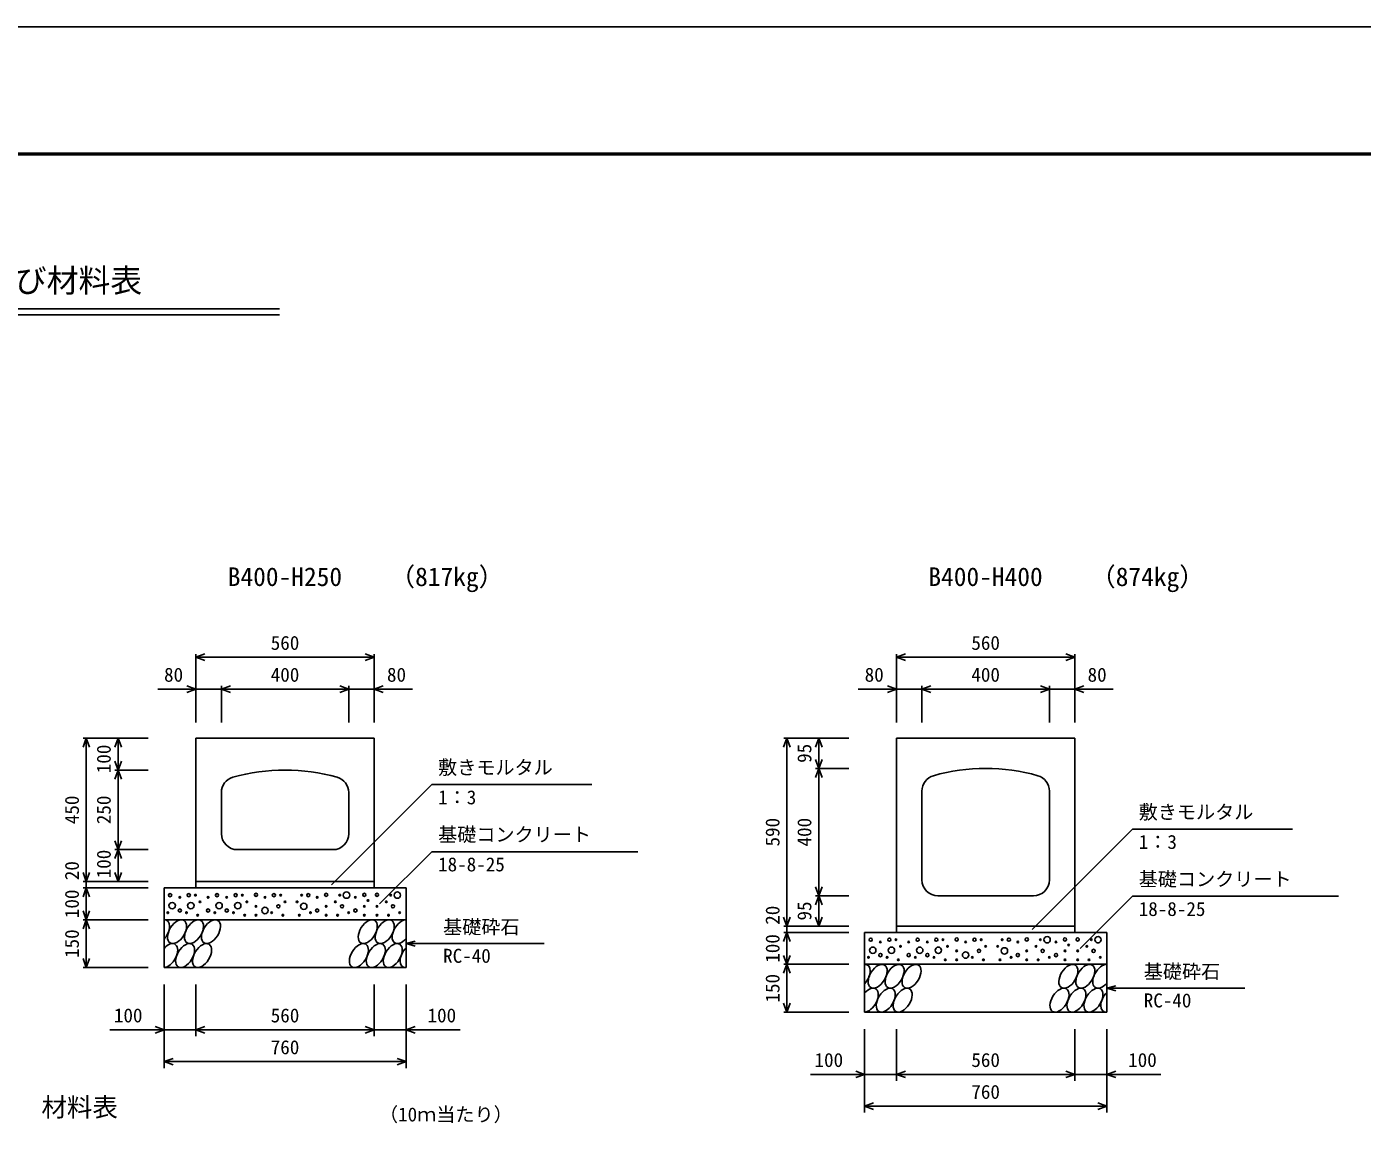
# Model space of a CAD drawing. Units: millimetres, scale not verified. Extents: x -8390 to 25210, y 0 to 11880.
# Drawn here: x 17696 to 21890, y 8437 to 11880 of the extents above; entities that cross this region are included whole.
import ezdxf
from ezdxf.enums import TextEntityAlignment as Align

# ---------------------------------------------------------------- set-up
doc = ezdxf.new("R2010")
doc.units = ezdxf.units.MM
doc.header["$LTSCALE"] = 20
for name, color, linetype, lineweight in [('Defpoints_3', 5, 'Continuous', 25), ('DIM', 7, 'Continuous', 25), ('HATCH', 6, 'Continuous', 25), ('OUTLINE', 3, 'Continuous', 25), ('TXT', 7, 'Continuous', 25), ('WAKU', 3, 'Continuous', 50)]:
    doc.layers.add(name, color=color, linetype=linetype, lineweight=lineweight)
doc.styles.add('ＭＳ ゴシック', font='')
doc.styles.get('ＭＳ ゴシック').set_extended_font_data('MS Gothic')

msp = doc.modelspace()

# ---------------------------------------------------------------- linework, layer by layer
at = {"layer": 'Defpoints_3'}
msp.add_line((25210, 11880), (8410, 11880), dxfattribs=at)
at = {"layer": 'DIM'}
for p, q in [((18227.31, 9900.34), (18255.51, 9910.61)), ((18227.31, 9910.34), (18227.31, 9695.34)), ((18227.31, 9900.34), (18787.31, 9900.34)), ((18255.51, 9890.08), (18227.31, 9900.34)), ((18787.31, 9900.34), (18759.12, 9910.61)), ((18759.12, 9890.08), (18787.31, 9900.34)), ((18787.31, 9910.34), (18787.31, 9695.34)), ((20427.31, 9900.34), (20455.51, 9910.61)), ((20427.31, 9910.34), (20427.31, 9695.34)), ((20427.31, 9900.34), (20987.31, 9900.34)), ((20455.51, 9890.08), (20427.31, 9900.34)), ((20987.31, 9900.34), (20959.12, 9910.61)), ((20959.12, 9890.08), (20987.31, 9900.34)), ((20987.31, 9910.34), (20987.31, 9695.34)), ((18227.31, 9800.34), (18107.31, 9800.34)), ((18227.31, 9800.34), (18199.12, 9810.61)), ((18199.12, 9790.08), (18227.31, 9800.34)), ((18227.31, 9800.34), (18307.31, 9800.34)), ((18307.31, 9800.34), (18335.51, 9810.61)), ((18307.31, 9810.34), (18307.31, 9695.34)), ((18307.31, 9800.34), (18707.31, 9800.34)), ((18335.51, 9790.08), (18307.31, 9800.34)), ((18707.31, 9800.34), (18679.12, 9810.61)), ((18679.12, 9790.08), (18707.31, 9800.34)), ((18707.31, 9810.34), (18707.31, 9695.34)), ((18707.31, 9800.34), (18787.31, 9800.34)), ((18787.31, 9800.34), (18815.51, 9810.61)), ((18815.51, 9790.08), (18787.31, 9800.34)), ((18907.31, 9800.34), (18787.31, 9800.34)), ((20427.31, 9800.34), (20307.31, 9800.34)), ((20427.31, 9800.34), (20399.12, 9810.61)), ((20399.12, 9790.08), (20427.31, 9800.34)), ((20427.31, 9800.34), (20507.31, 9800.34)), ((20507.31, 9800.34), (20535.51, 9810.61)), ((20507.31, 9810.34), (20507.31, 9695.34)), ((20507.31, 9800.34), (20907.31, 9800.34)), ((20535.51, 9790.08), (20507.31, 9800.34)), ((20907.31, 9800.34), (20879.12, 9810.61)), ((20879.12, 9790.08), (20907.31, 9800.34)), ((20907.31, 9810.34), (20907.31, 9695.34)), ((20907.31, 9800.34), (20987.31, 9800.34)), ((20987.31, 9800.34), (21015.51, 9810.61)), ((21015.51, 9790.08), (20987.31, 9800.34)), ((21107.31, 9800.34), (20987.31, 9800.34)), ((17883.11, 9646.31), (17872.85, 9618.12)), ((17873.11, 9646.31), (18077.31, 9646.31)), ((17883.11, 9646.31), (17883.11, 9196.31)), ((17893.37, 9618.12), (17883.11, 9646.31)), ((17983.11, 9646.31), (17972.85, 9618.12)), ((17983.11, 9646.31), (17983.11, 9546.31)), ((17993.37, 9618.12), (17983.11, 9646.31)), ((20083.11, 9646.31), (20072.85, 9618.12)), ((20073.11, 9646.31), (20277.31, 9646.31)), ((20083.11, 9646.31), (20083.11, 9056.31)), ((20093.37, 9618.12), (20083.11, 9646.31)), ((20183.11, 9646.31), (20172.85, 9618.12)), ((20183.11, 9646.31), (20183.11, 9551.31)), ((20193.37, 9618.12), (20183.11, 9646.31)), ((17983.11, 9546.31), (17972.85, 9574.51)), ((17993.37, 9574.51), (17983.11, 9546.31)), ((20183.11, 9551.31), (20172.85, 9579.51)), ((20193.37, 9579.51), (20183.11, 9551.31)), ((17983.11, 9546.31), (17972.85, 9518.12)), ((17973.11, 9546.31), (18077.31, 9546.31)), ((17983.11, 9296.31), (17983.11, 9546.31)), ((17993.37, 9518.12), (17983.11, 9546.31)), ((20183.11, 9551.31), (20172.85, 9523.12)), ((20173.11, 9551.31), (20277.31, 9551.31)), ((20183.11, 9151.31), (20183.11, 9551.31)), ((20193.37, 9523.12), (20183.11, 9551.31)), ((18967.88, 9500.55), (18653.01, 9185.68)), ((18967.88, 9500.55), (19470.54, 9500.55)), ((21167.88, 9360.55), (20853.01, 9045.68)), ((21167.88, 9360.55), (21670.54, 9360.55)), ((17983.11, 9296.31), (17972.85, 9324.51)), ((17993.37, 9324.51), (17983.11, 9296.31)), ((17983.11, 9296.31), (17972.85, 9268.12)), ((17973.11, 9296.31), (18077.31, 9296.31)), ((17983.11, 9296.31), (17983.11, 9196.31)), ((17993.37, 9268.12), (17983.11, 9296.31)), ((18967.88, 9289.97), (18804.23, 9126.31)), ((18967.88, 9289.97), (19614.76, 9289.97)), ((17883.11, 9196.31), (17872.85, 9224.51)), ((17873.11, 9196.31), (18077.31, 9196.31)), ((17893.37, 9224.51), (17883.11, 9196.31)), ((17883.11, 9176.31), (17883.11, 9196.31)), ((17983.11, 9196.31), (17972.85, 9224.51)), ((17993.37, 9224.51), (17983.11, 9196.31)), ((17883.11, 9176.31), (17872.85, 9148.12)), ((17873.11, 9176.31), (18077.31, 9176.31)), ((17883.11, 9076.31), (17883.11, 9176.31)), ((17893.37, 9148.12), (17883.11, 9176.31)), ((20183.11, 9151.31), (20172.85, 9179.51)), ((20183.11, 9151.31), (20172.85, 9123.12)), ((20173.11, 9151.31), (20277.31, 9151.31)), ((20193.37, 9179.51), (20183.11, 9151.31)), ((20183.11, 9151.31), (20183.11, 9056.31)), ((20193.37, 9123.12), (20183.11, 9151.31)), ((21167.88, 9149.97), (21004.23, 8986.31)), ((21167.88, 9149.97), (21814.76, 9149.97)), ((17883.11, 9076.31), (17872.85, 9104.51)), ((17893.37, 9104.51), (17883.11, 9076.31)), ((17883.11, 9076.31), (17872.85, 9048.12)), ((17873.11, 9076.31), (18077.31, 9076.31)), ((17883.11, 9076.31), (17883.11, 8926.31)), ((17893.37, 9048.12), (17883.11, 9076.31)), ((20083.11, 9056.31), (20072.85, 9084.51)), ((20093.37, 9084.51), (20083.11, 9056.31)), ((20183.11, 9056.31), (20172.85, 9084.51)), ((20193.37, 9084.51), (20183.11, 9056.31)), ((20083.11, 9036.31), (20072.85, 9008.12)), ((20073.11, 9056.31), (20277.31, 9056.31)), ((20073.11, 9036.31), (20277.31, 9036.31)), ((20083.11, 9036.31), (20083.11, 9056.31)), ((20083.11, 8936.31), (20083.11, 9036.31)), ((20093.37, 9008.12), (20083.11, 9036.31)), ((18887.31, 9001.31), (18916.29, 9009.08)), ((18887.31, 9001.31), (19320.63, 9001.31)), ((18887.31, 9001.31), (18916.29, 8993.55)), ((17883.11, 8926.31), (17872.85, 8954.51)), ((17893.37, 8954.51), (17883.11, 8926.31)), ((20083.11, 8936.31), (20072.85, 8964.51)), ((20083.11, 8936.31), (20072.85, 8908.12)), ((20073.11, 8936.31), (20277.31, 8936.31)), ((20093.37, 8964.51), (20083.11, 8936.31)), ((20083.11, 8936.31), (20083.11, 8786.31)), ((20093.37, 8908.12), (20083.11, 8936.31)), ((17873.11, 8926.31), (18077.31, 8926.31)), ((18127.31, 8610.8), (18127.31, 8873.14)), ((18227.31, 8710.8), (18227.31, 8873.14)), ((18787.31, 8710.8), (18787.31, 8873.14)), ((18887.31, 8610.8), (18887.31, 8873.14)), ((21087.31, 8861.31), (21116.29, 8869.08)), ((21087.31, 8861.31), (21520.63, 8861.31)), ((21087.31, 8861.31), (21116.29, 8853.55)), ((20083.11, 8786.31), (20072.85, 8814.51)), ((20093.37, 8814.51), (20083.11, 8786.31)), ((20073.11, 8786.31), (20277.31, 8786.31)), ((17957.31, 8730.8), (18127.31, 8730.8)), ((18099.12, 8741.06), (18127.31, 8730.8)), ((18127.31, 8730.8), (18099.12, 8720.54)), ((18127.31, 8730.8), (18227.31, 8730.8)), ((18227.31, 8730.8), (18255.51, 8741.06)), ((18227.31, 8730.8), (18787.31, 8730.8)), ((18255.51, 8720.54), (18227.31, 8730.8)), ((18759.12, 8741.06), (18787.31, 8730.8)), ((18787.31, 8730.8), (18759.12, 8720.54)), ((18887.31, 8730.8), (18787.31, 8730.8)), ((18915.51, 8741.06), (18887.31, 8730.8)), ((19057.32, 8730.8), (18887.31, 8730.8)), ((18887.31, 8730.8), (18915.51, 8720.54)), ((20327.31, 8470.8), (20327.31, 8733.14)), ((20427.31, 8570.8), (20427.31, 8733.14)), ((20987.31, 8570.8), (20987.31, 8733.14)), ((21087.31, 8470.8), (21087.31, 8733.14)), ((18127.31, 8630.8), (18155.51, 8641.06)), ((18859.12, 8641.06), (18887.31, 8630.8)), ((18127.31, 8630.8), (18887.31, 8630.8)), ((18155.51, 8620.54), (18127.31, 8630.8)), ((18887.31, 8630.8), (18859.12, 8620.54)), ((20299.12, 8601.06), (20327.31, 8590.8)), ((20427.31, 8590.8), (20455.51, 8601.06)), ((20959.12, 8601.06), (20987.31, 8590.8)), ((21115.51, 8601.06), (21087.31, 8590.8)), ((20157.31, 8590.8), (20327.31, 8590.8)), ((20327.31, 8590.8), (20299.12, 8580.54)), ((20327.31, 8590.8), (20427.31, 8590.8)), ((20427.31, 8590.8), (20987.31, 8590.8)), ((20455.51, 8580.54), (20427.31, 8590.8)), ((20987.31, 8590.8), (20959.12, 8580.54)), ((21087.31, 8590.8), (20987.31, 8590.8)), ((21257.32, 8590.8), (21087.31, 8590.8)), ((21087.31, 8590.8), (21115.51, 8580.54)), ((20327.31, 8490.8), (20355.51, 8501.06)), ((20327.31, 8490.8), (21087.31, 8490.8)), ((20355.51, 8480.54), (20327.31, 8490.8)), ((21059.12, 8501.06), (21087.31, 8490.8)), ((21087.31, 8490.8), (21059.12, 8480.54))]:
    msp.add_line(p, q, dxfattribs=at)
at = {"layer": 'HATCH'}
for centre, radius in [((18146.31, 9153.49), 5), ((18176.82, 9146.49), 2.5), ((18204.86, 9153.49), 5), ((18225.89, 9153.49), 2.5), ((18265.7, 9146.49), 2.5), ((18293.74, 9153.49), 5), ((18324.25, 9146.49), 2.5), ((18352.28, 9153.49), 5), ((18373.32, 9153.49), 2.5), ((18416.21, 9154.37), 5), ((18444.25, 9146.49), 2.5), ((18472.28, 9153.49), 5), ((18493.32, 9153.49), 2.5), ((18559.17, 9153.49), 2.5), ((18580.2, 9153.49), 5), ((18608.24, 9146.49), 2.5), ((18636.28, 9154.37), 5), ((18679.17, 9153.49), 2.5), ((18700.2, 9153.49), 10), ((18728.24, 9146.49), 2.5), ((18756.28, 9154.37), 5), ((18796.12, 9154.37), 5), ((18839.02, 9153.49), 2.5), ((18860.05, 9153.49), 10), ((18139.3, 9098.34), 2.5), ((18152.85, 9120.48), 10), ((18176.82, 9105.34), 5), ((18197.85, 9098.34), 2.5), ((18211.4, 9120.48), 10), ((18239.91, 9132.48), 2.5), ((18265.7, 9105.34), 5), ((18286.73, 9098.34), 2.5), ((18300.27, 9120.48), 10), ((18324.25, 9105.34), 5), ((18345.28, 9098.34), 2.5), ((18358.82, 9120.48), 10), ((18387.33, 9132.48), 2.5), ((18416.21, 9118.47), 2.5), ((18444.25, 9105.34), 10), ((18465.28, 9098.34), 2.5), ((18486.3, 9118.47), 5), ((18507.33, 9132.48), 2.5), ((18545.15, 9132.48), 2.5), ((18566.18, 9118.47), 10), ((18587.21, 9098.34), 2.5), ((18608.24, 9105.34), 5), ((18636.28, 9118.47), 2.5), ((18665.15, 9132.48), 2.5), ((18686.18, 9118.47), 5), ((18707.21, 9098.34), 2.5), ((18728.24, 9105.34), 5), ((18756.28, 9118.47), 2.5), ((18767.62, 9136.8), 2.5), ((18796.12, 9118.47), 2.5), ((18825, 9132.48), 2.5), ((18846.03, 9118.47), 5), ((18867.06, 9098.34), 2.5), ((18232.9, 9090.46), 2.5), ((18380.32, 9090.46), 2.5), ((18416.21, 9090.46), 2.5), ((18500.32, 9090.46), 2.5), ((18552.16, 9090.46), 2.5), ((18636.28, 9090.46), 2.5), ((18672.16, 9090.46), 2.5), ((18756.28, 9090.46), 2.5), ((18796.12, 9090.46), 2.5), ((18832.01, 9090.46), 2.5), ((20346.31, 9013.49), 5), ((20404.86, 9013.49), 5), ((20493.74, 9013.49), 5), ((20552.28, 9013.49), 5), ((20616.21, 9014.37), 5), ((20672.28, 9013.49), 5), ((20780.2, 9013.49), 5), ((20836.28, 9014.37), 5), ((20900.2, 9013.49), 10), ((20956.28, 9014.37), 5), ((20996.12, 9014.37), 5), ((21060.05, 9013.49), 10), ((20352.85, 8980.48), 10), ((20376.82, 9006.49), 2.5), ((20411.4, 8980.48), 10), ((20425.89, 9013.49), 2.5), ((20439.91, 8992.48), 2.5), ((20465.7, 9006.49), 2.5), ((20500.27, 8980.48), 10), ((20524.25, 9006.49), 2.5), ((20558.82, 8980.48), 10), ((20573.32, 9013.49), 2.5), ((20587.33, 8992.48), 2.5), ((20616.21, 8978.47), 2.5), ((20644.25, 8965.34), 10), ((20644.25, 9006.49), 2.5), ((20686.3, 8978.47), 5), ((20693.32, 9013.49), 2.5), ((20707.33, 8992.48), 2.5), ((20745.15, 8992.48), 2.5), ((20766.18, 8978.47), 10), ((20759.17, 9013.49), 2.5), ((20808.24, 9006.49), 2.5), ((20836.28, 8978.47), 2.5), ((20865.15, 8992.48), 2.5), ((20879.17, 9013.49), 2.5), ((20886.18, 8978.47), 5), ((20928.24, 9006.49), 2.5), ((20956.28, 8978.47), 2.5), ((20967.62, 8996.8), 2.5), ((20996.12, 8978.47), 2.5), ((21025, 8992.48), 2.5), ((21039.02, 9013.49), 2.5), ((21046.03, 8978.47), 5), ((20339.3, 8958.34), 2.5), ((20376.82, 8965.34), 5), ((20397.85, 8958.34), 2.5), ((20432.9, 8950.46), 2.5), ((20465.7, 8965.34), 5), ((20486.73, 8958.34), 2.5), ((20524.25, 8965.34), 5), ((20545.28, 8958.34), 2.5), ((20580.32, 8950.46), 2.5), ((20616.21, 8950.46), 2.5), ((20665.28, 8958.34), 2.5), ((20700.32, 8950.46), 2.5), ((20752.16, 8950.46), 2.5), ((20787.21, 8958.34), 2.5), ((20808.24, 8965.34), 5), ((20836.28, 8950.46), 2.5), ((20872.16, 8950.46), 2.5), ((20907.21, 8958.34), 2.5), ((20928.24, 8965.34), 5), ((20956.28, 8950.46), 2.5), ((20996.12, 8950.46), 2.5), ((21032.01, 8950.46), 2.5), ((21067.06, 8958.34), 2.5)]:
    msp.add_circle(centre, radius, dxfattribs=at)
for centre, start_param, end_param in [((18114.95, 9038.79), 4.385593, 6.6745444), ((18873.46, 9038.79), 0.3357715, 4.4411806), ((18140.27, 8963.8), 3.5111464, 7.548991), ((18898.78, 8963.8), 1.2110787, 3.5658734), ((20314.95, 8898.79), 4.385593, 6.6745444), ((21073.46, 8898.79), 0.3357715, 4.4411806), ((20340.27, 8823.8), 3.5111464, 7.548991), ((21098.78, 8823.8), 1.2110787, 3.5658734)]:
    msp.add_ellipse(centre, major_axis=(21.81, 35.31), ratio=0.5792, start_param=start_param, end_param=end_param, dxfattribs=at)
for centre in [(18168.16, 9038.79), (18221.37, 9038.79), (18274.58, 9038.79), (18767.04, 9038.79), (18820.25, 9038.79), (18193.48, 8963.8), (18246.69, 8963.8), (18739.15, 8963.8), (18792.36, 8963.8), (18845.57, 8963.8), (20368.16, 8898.79), (20421.37, 8898.79), (20474.58, 8898.79), (20967.04, 8898.79), (21020.25, 8898.79), (20393.48, 8823.8), (20446.69, 8823.8), (20939.15, 8823.8), (20992.36, 8823.8), (21045.57, 8823.8)]:
    msp.add_ellipse(centre, major_axis=(21.81, 35.31), ratio=0.5792, dxfattribs=at)
at = {"layer": 'OUTLINE'}
for p, q in [((18227.31, 9176.31), (18227.31, 9646.31)), ((18787.31, 9646.31), (18227.31, 9646.31)), ((18787.31, 9646.31), (18787.31, 9176.31)), ((20427.31, 9036.31), (20427.31, 9646.31)), ((20987.31, 9646.31), (20427.31, 9646.31)), ((20987.31, 9646.31), (20987.31, 9036.31)), ((20507.31, 9480.46), (20507.31, 9201.31)), ((20907.31, 9480.46), (20907.31, 9201.31)), ((18307.31, 9475.46), (18307.31, 9346.31)), ((18707.31, 9475.46), (18707.31, 9346.31)), ((18357.31, 9296.31), (18657.31, 9296.31)), ((18787.31, 9196.31), (18227.31, 9196.31)), ((18127.31, 9176.31), (18887.31, 9176.31)), ((18127.31, 9176.31), (18127.31, 8926.31)), ((18887.31, 9176.31), (18887.31, 8926.31)), ((20557.31, 9151.31), (20857.31, 9151.31)), ((18127.31, 9076.31), (18887.31, 9076.31)), ((20327.31, 9036.31), (21087.31, 9036.31)), ((20327.31, 9036.31), (20327.31, 8786.31)), ((20987.31, 9056.31), (20427.31, 9056.31)), ((21087.31, 9036.31), (21087.31, 8786.31)), ((20327.31, 8936.31), (21087.31, 8936.31)), ((18127.31, 8926.31), (18887.31, 8926.31)), ((20327.31, 8786.31), (21087.31, 8786.31))]:
    msp.add_line(p, q, dxfattribs=at)
for centre, radius, start, end in [((18357.31, 9475.46), 50, 105.82662, 180), ((18507.31, 8946.31), 600, 74.17338, 105.82662), ((18657.31, 9475.46), 50, 0, 74.17338), ((20557.31, 9480.46), 50, 105.82662, 180), ((20707.31, 8951.31), 600, 74.17338, 105.82662), ((20857.31, 9480.46), 50, 0, 74.17338), ((18357.31, 9346.31), 50, 180, 270), ((18657.31, 9346.31), 50, 270, 0), ((20557.31, 9201.31), 50, 180, 270), ((20857.31, 9201.31), 50, 270, 0)]:
    msp.add_arc(centre, radius, start, end, dxfattribs=at)
at = {"layer": 'TXT'}
for p, q in [((15129.97, 10994.39), (18490.03, 10994.39)), ((15129.97, 10975.19), (18490.03, 10975.19))]:
    msp.add_line(p, q, dxfattribs=at)
at = {"layer": 'WAKU'}
msp.add_line((24810, 11480), (8810, 11480), dxfattribs=at)

# ---------------------------------------------------------------- texts
at = {"layer": 'DIM', "style": 'ＭＳ ゴシック'}
for s, p in [('560', (18462.31, 9910.34)), ('560', (20662.31, 9910.34)), ('80', (18127.31, 9810.34)), ('400', (18462.31, 9810.34)), ('80', (18827.31, 9810.34)), ('80', (20327.31, 9810.34)), ('400', (20662.31, 9810.34)), ('80', (21027.31, 9810.34)), ('敷きモルタル', (18987.88, 9519.29)), ('1：3', (18987.88, 9425.47)), ('敷きモルタル', (21187.88, 9379.29)), ('基礎コンクリート', (18987.88, 9308.7)), ('1：3', (21187.88, 9285.47)), ('18-8-25', (18987.88, 9214.89)), ('基礎コンクリート', (21187.88, 9168.7)), ('18-8-25', (21187.88, 9074.89)), ('基礎砕石', (19003.64, 9018.49)), ('RC-40', (19003.64, 8927.8)), ('基礎砕石', (21203.64, 8878.49)), ('RC-40', (21203.64, 8787.8)), ('100', (17969.87, 8740.8)), ('560', (18462.31, 8740.8)), ('100', (18954.76, 8740.8)), ('760', (18462.31, 8640.8)), ('100', (20169.87, 8600.8)), ('560', (20662.31, 8600.8)), ('100', (21154.76, 8600.8)), ('760', (20662.31, 8500.8))]:
    msp.add_text(s, height=43.99, dxfattribs=at).set_placement(p, align=Align.BOTTOM_LEFT)
for s, p in [('100', (17973.11, 9536.31)), ('95', (20173.11, 9568.81)), ('450', (17873.11, 9376.31)), ('250', (17973.11, 9376.31)), ('590', (20073.11, 9306.31)), ('400', (20173.11, 9306.31)), ('100', (17973.11, 9206.31)), ('20', (17873.11, 9200.53)), ('100', (17873.11, 9081.31)), ('20', (20073.11, 9060.53)), ('95', (20173.11, 9073.81)), ('150', (17873.11, 8956.31)), ('100', (20073.11, 8941.31)), ('150', (20073.11, 8816.31))]:
    msp.add_text(s, height=43.99, rotation=90, dxfattribs=at).set_placement(p, align=Align.BOTTOM_LEFT)
at = {"layer": 'TXT', "style": 'ＭＳ ゴシック'}
for s, height, p in [('ボックスカルバート T-25（F-BOX）\u3000断面図及び材料表', 73.31, (15560, 11024.39)), ('（817kg）', 58.65, (18835.68, 10106.31)), ('（874kg）', 58.65, (21035.68, 10106.31)), ('B400-H250', 58.65, (18327.31, 10106.31)), ('B400-H400', 58.65, (20527.31, 10106.31)), ('材料表', 58.65, (17742.31, 8440.8)), ('（10ｍ当たり）', 43.99, (18802.31, 8429.8))]:
    msp.add_text(s, height=height, dxfattribs=at).set_placement(p, align=Align.BOTTOM_LEFT)

doc.saveas('drawing.dxf')
